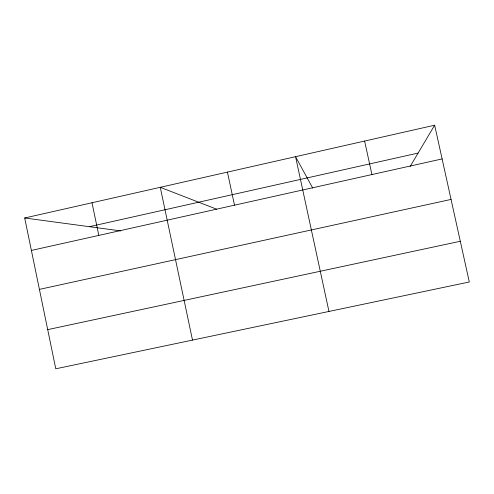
<?xml version="1.0" encoding="UTF-8"?>
<svg xmlns="http://www.w3.org/2000/svg" width="494" height="494" viewBox="0 0 494 494"><rect width="100%" height="100%" fill="white"/><g stroke="black" fill="none" stroke-linecap="round" stroke-linejoin="round"><path stroke-width="0.74" d="M410.15 166.453L434.658 125.204L24.7 217.99L55.779 368.796L469.3 281.988L434.658 125.204M89.352 226.69L418.097 153.072M31.388 250.433L442.111 158.926M39.415 289.385L451.059 199.422M47.708 329.634L460.303 241.263M24.7 217.99L120.771 230.914M216.588 209.166L160.26 187.306L192.499 340.094M312.764 188.146L295.554 156.684L328.961 311.448M364.615 141.056L371.933 174.561M227.438 172.103L234.496 205.183M92.008 202.756L98.812 235.41"/></g></svg>
